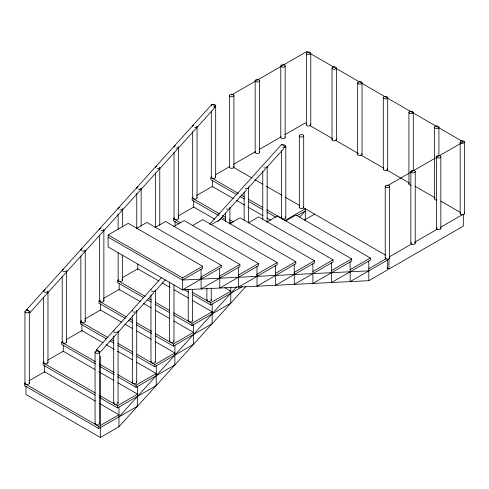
<?xml version="1.0" encoding="UTF-8"?>
<svg xmlns="http://www.w3.org/2000/svg" width="489" height="489" viewBox="0 0 489 489"><rect width="100%" height="100%" fill="white"/><g stroke="black" fill="none" stroke-linecap="round" stroke-linejoin="round"><path stroke-width="0.73" d="M26.675 309.653L211.981 104.273M29.933 312.581L215.233 107.207M96.315 349.861L161.657 277.44M209.647 224.255L281.621 144.481M99.573 352.789L116.419 334.121M117.439 332.991L135.306 313.186M136.327 312.055L153.687 292.819M154.707 291.688L165.429 279.806M218.008 221.535L228.216 210.215M229.237 209.084L246.59 189.848M247.611 188.717L265.478 168.913M266.499 167.782L283.858 148.546M118.955 416.897L236.7 286.743M299.671 217.14L305.301 210.918L296.854 215.796M25.996 386.212L25.996 394.537L100.361 437.472L118.955 426.738L245.918 286.401M231.725 94.866L306.78 51.528L463.327 141.914L387.41 185.741M387.41 260.111L387.41 269.952L368.822 280.686L182.47 289.879L108.112 246.951L108.112 234.964L128.246 223.332L202.611 266.267L202.611 268.418L182.47 280.044L108.112 237.11M215.343 174.842L229.641 166.59M233.571 164.316L255.289 151.779M259.237 149.5L280.955 136.963M284.904 134.683L305.301 122.904L306.627 123.668M136.492 228.418L146.883 222.416L221.248 265.35L221.248 267.495L182.47 289.879L182.47 277.899L108.112 234.964M196.712 195.441L212.305 186.437L233.363 198.595M155.123 227.495L165.52 221.499L239.885 264.427L239.885 266.578L201.107 288.962L201.107 276.976L221.248 265.35M178.075 216.034L193.668 207.036L214.726 219.194M173.76 226.578L184.151 220.576L258.516 263.51L258.516 265.655L219.744 288.045L219.744 276.059L239.885 264.427M192.391 225.655L202.788 219.659L277.153 262.587L277.153 264.738L238.375 287.122L238.375 275.136L258.516 263.51M211.028 224.738L221.425 218.736L295.79 261.67L295.79 263.815L257.012 286.206L257.012 274.219L277.153 262.587M122.171 277.831L137.764 268.828L158.821 280.986M229.665 223.821L240.056 217.819L314.421 260.753L314.421 262.899L275.649 285.283L275.649 273.296L295.79 261.67M125.312 318.4L98.992 303.198L98.992 301.053L100.288 300.301M103.54 298.424L119.127 289.427L140.19 301.585M248.296 222.898L258.693 216.896L333.058 259.83L333.058 261.976L294.28 284.366L294.28 272.379L314.421 260.753M106.675 338.993L80.355 323.797L80.355 321.652L81.657 320.9M84.903 319.024L100.496 310.02L121.553 322.184M266.933 221.982L277.33 215.979L351.689 258.913L351.689 261.059L312.917 283.443L312.874 263.791M95.282 363.773L61.718 344.397L61.718 342.251L63.02 341.499M66.266 339.623L81.859 330.619L102.916 342.777M182.47 277.899L202.611 266.267M285.57 221.059L295.961 215.056L370.326 257.99L370.326 260.136L331.554 282.526L331.505 262.874M95.074 395.008L43.087 364.996L43.087 362.844L44.383 362.098M47.635 360.222L63.228 351.218L94.811 369.458M304.201 220.142L314.598 214.139M28.998 380.821L44.591 371.817L95.263 401.072M192.195 292.153L210.625 302.789L230.765 291.163L224.842 287.746M192.195 294.299L210.625 304.934L242.348 286.621M173.564 312.752L191.988 323.388L212.128 311.762L212.128 323.749L173.351 346.133L155.588 335.876M173.564 314.898L191.988 325.533L230.765 303.149L230.808 287.226M155.588 333.73L173.351 343.987L193.491 332.361L193.491 344.342L154.72 366.732L136.951 356.475M312.917 271.456L333.058 259.83M136.951 354.323L154.72 364.586L174.86 352.954L174.86 364.941L136.083 387.331L117.66 376.689M331.554 270.539L351.689 258.913M117.66 374.543L136.083 385.179L156.223 373.553L156.223 385.54L117.446 407.924L99.022 397.288M350.185 269.616L370.326 257.99M99.022 395.143L117.446 405.778L137.586 394.152L137.586 406.139L98.815 428.523L24.45 385.589L24.45 383.443L98.815 426.377L118.955 414.751L99.212 403.352M368.822 268.699L386.365 258.571M389.617 256.694L411.995 243.773M414.629 242.257L437.661 228.956M440.289 227.434L462.667 214.518M388.963 259.219L350.185 281.603L350.142 261.951M386.976 267.911L388.963 269.06L463.327 226.126L463.327 214.139M182.47 280.044L368.822 270.845M309.928 125.575L332.41 138.558M335.057 140.08L358.199 153.442M360.839 154.97L383.321 167.947M386.628 169.86L409.11 182.837M415.057 186.272L434.892 197.721M440.846 201.162L460.681 212.611M233.571 167.36L252.098 178.051M254.738 179.579L262.672 184.164M266.474 186.358L281.609 195.093M285.154 197.14L299.702 205.539M303.009 207.446L385.668 255.172M238.436 193.424L210.796 177.464L210.796 179.61L237.122 194.811M241.071 194.946L244.359 196.841M248.308 199.121L262.789 207.483M266.737 209.763L285.16 220.398L305.301 208.772L305.301 220.001M239.757 196.327L244.359 198.992M248.308 201.272L262.789 209.628M266.737 211.908L275.949 217.226M236.652 200.496L244.549 205.056M247.837 206.951L262.978 215.692M266.927 217.972L270.875 220.252M219.805 214.023L192.165 198.063L192.165 200.209L218.485 215.411M222.434 215.539L225.729 217.44M229.677 219.72L233.626 222M221.78 217.305L225.729 219.585M229.677 221.865L231.652 223.008M180.765 222.843L173.528 218.662L173.528 220.808L178.791 223.846M186.932 289.115L188.247 289.873M184.298 289.739L188.247 292.019M162.116 282.887L170.013 287.446M173.962 289.726L188.436 298.082M192.385 300.362L212.128 311.762M145.264 296.413L117.623 280.454L117.623 282.599L143.289 297.422M148.552 298.314L151.187 299.83M155.135 302.11L169.616 310.472M147.238 299.702L151.187 301.976M155.135 304.256L169.616 312.618M143.479 303.486L151.376 308.039M155.325 310.319L169.799 318.681M173.748 320.961L193.491 332.361M98.992 301.053L126.627 317.013M129.921 318.907L132.55 320.429M136.498 322.709L151.639 331.45M128.601 320.295L132.55 322.575M136.498 324.855L151.639 333.596M124.842 324.079L132.739 328.639M136.688 330.919L151.168 339.28M155.117 341.56L174.86 352.954M80.355 321.652L107.996 337.606M111.284 339.507L113.919 341.029M117.867 343.309L133.002 352.043M109.97 340.894L113.919 343.174M117.867 345.454L133.002 354.195M106.211 344.678L114.108 349.238M117.397 351.139L132.531 359.873M136.48 362.153L156.223 373.553M61.718 342.251L95.282 361.628M99.23 363.908L114.365 372.642M99.23 366.053L114.365 374.788M98.76 371.738L113.9 380.473M117.849 382.753L137.586 394.152M43.087 362.844L95.074 392.863M464.55 142.024A2.188 1.265 0 0 1 461.261 143.118A2.188 1.265 0 0 1 461.261 140.93A2.188 1.265 0 0 1 464.55 142.024L464.55 213.583M460.167 142.024L460.167 213.583M440.858 156.816A2.188 1.265 0 0 1 437.569 157.916A2.188 1.265 0 0 1 437.569 155.722A2.188 1.265 0 0 1 440.858 156.816L440.858 228.375M438.926 127.232A2.188 1.265 0 0 1 435.638 128.326A2.188 1.265 0 0 1 435.638 126.131A2.188 1.265 0 0 1 438.926 127.232L438.926 155.392M436.475 156.816L436.475 228.375M434.544 127.232L434.544 198.785M415.228 171.615A2.188 1.265 0 0 1 411.946 172.709A2.188 1.265 0 0 1 411.946 170.52A2.188 1.265 0 0 1 415.228 171.615L415.228 243.174M413.297 112.433A2.188 1.265 0 0 1 410.008 113.527A2.188 1.265 0 0 1 410.008 111.339A2.188 1.265 0 0 1 413.297 112.433L413.297 170.288M410.846 171.615L410.846 243.174M408.914 112.433L408.914 183.992M389.605 186.407A2.188 1.265 0 0 1 386.316 187.507A2.188 1.265 0 0 1 386.316 185.313A2.188 1.265 0 0 1 389.605 186.407L389.605 257.966M388.963 258.571L388.963 269.06M387.673 97.641A2.188 1.265 0 0 1 384.385 98.735A2.188 1.265 0 0 1 384.385 96.541A2.188 1.265 0 0 1 387.673 97.641L387.673 169.194M385.222 186.407L385.222 257.966M383.29 97.641L383.29 169.194M368.779 261.034L368.822 280.686M362.043 82.843L362.043 154.402M357.661 82.843L357.661 154.402M336.42 68.05A2.188 1.265 0 0 1 333.131 69.145A2.188 1.265 0 0 1 333.131 66.95A2.188 1.265 0 0 1 336.42 68.05L336.42 139.603M332.037 68.05L332.037 139.603M310.79 53.252A2.188 1.265 0 0 1 307.508 54.346A2.188 1.265 0 0 1 307.508 52.158A2.188 1.265 0 0 1 310.79 53.252L310.79 124.811M306.414 53.252L306.414 124.811M303.693 135.82A2.188 1.265 0 0 1 300.405 136.914A2.188 1.265 0 0 1 300.405 134.726A2.188 1.265 0 0 1 303.693 135.82L303.693 207.379M299.311 135.82L299.311 207.379M294.237 264.714L294.237 274.549M285.796 146.156L285.796 217.709M285.166 65.942A2.188 1.265 0 0 1 281.878 67.042A2.188 1.265 0 0 1 281.878 64.848A2.188 1.265 0 0 1 285.166 65.942L285.166 137.501M281.413 150.722L281.413 217.709M280.784 65.942L280.784 137.501M275.6 265.631L275.6 275.472M267.159 166.749L267.159 222.324M262.776 171.321L262.776 219.28M259.543 80.74A2.188 1.265 0 0 1 256.254 81.834A2.188 1.265 0 0 1 256.254 79.646A2.188 1.265 0 0 1 259.543 80.74L259.543 152.299M256.969 266.548L256.969 276.389M255.16 80.74L255.16 152.299M248.522 187.348L248.522 222.367M244.139 191.914L244.139 220.081M238.332 267.471L238.332 277.312M233.913 95.532A2.188 1.265 0 0 1 230.625 96.633A2.188 1.265 0 0 1 230.625 94.438A2.188 1.265 0 0 1 233.913 95.532L233.913 167.091M229.891 207.947L229.891 223.931M229.53 95.532L229.53 167.091M225.508 213.277L225.508 221.651M219.695 268.388L219.695 278.229M215.686 105.673L215.686 177.232M212.348 180.233L212.348 187.042M212.171 304.042L212.171 313.883M211.303 111.003L211.303 177.232M211.254 287.923L211.254 300.099M210.625 302.789L210.625 304.934M206.871 287.923L206.871 300.099M201.065 269.311L201.065 279.152M197.049 126.272L197.049 197.831M193.711 200.832L193.711 207.642M193.54 324.641L193.54 334.482M192.666 131.602L192.666 197.831M192.617 289.488L192.617 320.698M191.988 323.388L191.988 325.533M188.241 289.488L188.241 320.698M178.412 146.871L178.412 218.43M175.08 221.425L175.08 225.967M174.903 345.24L174.903 355.075M174.035 152.201L174.035 218.43M173.986 284.965L173.986 341.298M173.351 343.987L173.351 346.133M169.604 281.921L169.604 341.298M159.781 225.325L159.781 167.47A2.188 1.265 0 0 1 157.14 168.705M156.266 365.833L156.266 375.674M155.398 172.8L155.398 227.605M155.349 290.338L155.349 361.897M154.72 364.586L154.72 366.732M150.967 294.904L150.967 361.897M141.144 226.132L141.144 188.069A2.188 1.265 0 0 1 138.503 189.304M137.806 264.139L137.806 269.433M137.635 386.432L137.635 396.273M136.761 193.393L136.761 228.412M136.712 310.937L136.712 382.49M136.083 385.179L136.083 387.331M132.336 315.503L132.336 382.49M122.507 226.933L122.507 208.662A2.188 1.265 0 0 1 119.872 209.903M122.507 255.099L122.507 280.221M119.175 283.223L119.175 290.032M118.998 407.031L118.955 426.738M118.13 213.993L118.13 229.219M118.13 252.819L118.13 280.221M118.081 331.536L118.081 403.089M117.446 405.778L117.446 407.924M113.699 336.102L113.699 403.089M103.876 230.026L103.876 300.821M100.538 303.816L100.538 310.631M100.361 356.071L100.361 437.472M99.493 235.35L99.493 300.821M99.444 352.129A2.188 1.265 0 0 1 96.156 353.229A2.188 1.265 0 0 1 96.156 351.035A2.188 1.265 0 0 1 99.444 352.129L99.444 423.688M98.815 426.377L98.815 428.523M95.062 352.129L95.062 423.688M85.239 250.619L85.239 321.42M81.901 323.657L81.901 331.23M80.856 255.949L80.856 321.42M66.602 271.218L66.602 342.013M63.27 345.014L63.27 351.823M62.225 276.548L62.225 342.013M47.971 291.817L47.971 362.612M44.633 365.613L44.633 372.422M43.588 297.147L43.588 362.612M29.334 311.652L29.334 383.211M24.951 311.652L24.951 383.211M389.33 257.355A2.188 1.265 0 0 1 388.755 258.962A2.188 1.265 0 0 1 385.907 258.889A2.188 1.265 0 0 1 385.607 257.251M414.953 242.556A2.188 1.265 0 0 1 413.04 244.439A2.188 1.265 0 0 1 411.121 242.556M440.344 227.568A2.188 1.265 0 0 1 440.167 229.298A2.188 1.265 0 0 1 437.16 229.298A2.188 1.265 0 0 1 436.983 227.568M464.275 212.966A2.188 1.265 0 0 1 462.466 214.842A2.188 1.265 0 0 1 460.351 213.076M436.958 200.044A2.188 1.265 0 0 1 434.849 199.433A2.188 1.265 0 0 1 434.929 198.069M411.108 185.258A2.188 1.265 0 0 1 409.189 183.375M387.398 168.583A2.188 1.265 0 0 1 386.823 170.196A2.188 1.265 0 0 1 383.975 170.117A2.188 1.265 0 0 1 383.676 168.479M361.658 153.68A2.188 1.265 0 0 1 361.255 155.374A2.188 1.265 0 0 1 358.303 155.294A2.188 1.265 0 0 1 358.174 153.589M336.145 138.992A2.188 1.265 0 0 1 334.225 140.869A2.188 1.265 0 0 1 332.312 138.992M310.283 123.998A2.188 1.265 0 0 1 310.154 125.704A2.188 1.265 0 0 1 307.202 125.783A2.188 1.265 0 0 1 306.799 124.09M284.891 136.889A2.188 1.265 0 0 1 282.978 138.766A2.188 1.265 0 0 1 281.059 136.889M259.268 151.682A2.188 1.265 0 0 1 258.693 153.295A2.188 1.265 0 0 1 255.845 153.216A2.188 1.265 0 0 1 255.545 151.578M233.528 166.376A2.188 1.265 0 0 1 233.229 168.014A2.188 1.265 0 0 1 230.38 168.088A2.188 1.265 0 0 1 229.806 166.48M303.418 206.761A2.188 1.265 0 0 1 301.609 208.638A2.188 1.265 0 0 1 299.488 206.878M97.091 351.359A2.188 0.623 42.1 0 1 96.608 349.794A2.188 0.623 42.1 0 1 99.114 351.652A2.188 0.623 42.1 0 1 99.004 352.777M281.658 144.97A2.188 0.623 42.1 0 1 283.125 145.044A2.188 0.623 42.1 0 1 284.904 147.378M27.078 310.717A2.188 0.623 42.1 0 1 27.274 309.678A2.188 0.623 42.1 0 1 29.725 311.793A2.188 0.623 42.1 0 1 29.059 312.428M212.018 104.762A2.188 0.623 42.1 0 1 213.901 105.172A2.188 0.623 42.1 0 1 214.916 107.268M99.059 422.973A2.188 1.265 0 0 1 98.76 424.611A2.188 1.265 0 0 1 95.911 424.684A2.188 1.265 0 0 1 95.337 423.077M117.977 331.151A2.188 1.265 0 0 1 116.853 332.667A2.188 1.265 0 0 1 114.084 332.251M113.748 331.273A2.188 1.265 0 0 1 114.206 330.723M117.574 402.282A2.188 1.265 0 0 1 117.391 404.012A2.188 1.265 0 0 1 114.389 404.012A2.188 1.265 0 0 1 114.206 402.282M136.614 310.552A2.188 1.265 0 0 1 135.575 312.043A2.188 1.265 0 0 1 132.843 311.744M132.342 310.802A2.188 1.265 0 0 1 132.721 310.222M136.205 381.683A2.188 1.265 0 0 1 136.076 383.388A2.188 1.265 0 0 1 133.124 383.468A2.188 1.265 0 0 1 132.721 381.775M155.245 289.953A2.188 1.265 0 0 1 154.298 291.42A2.188 1.265 0 0 1 151.608 291.23M151.242 289.726A2.188 1.265 0 0 1 151.352 289.622M155.074 361.279A2.188 1.265 0 0 1 154.506 362.893A2.188 1.265 0 0 1 151.657 362.814A2.188 1.265 0 0 1 151.352 361.175M173.711 340.68A2.188 1.265 0 0 1 171.792 342.563A2.188 1.265 0 0 1 169.879 340.68M192.44 320.197A2.188 1.265 0 0 1 190.319 321.964A2.188 1.265 0 0 1 188.516 320.087M210.979 299.488A2.188 1.265 0 0 1 209.17 301.365A2.188 1.265 0 0 1 207.055 299.598M229.787 207.562A2.188 1.265 0 0 1 229.005 208.962A2.188 1.265 0 0 1 226.456 208.986M248.345 186.847A2.188 1.265 0 0 1 247.807 188.283A2.188 1.265 0 0 1 245.27 188.454M266.976 166.248A2.188 1.265 0 0 1 266.438 167.69A2.188 1.265 0 0 1 263.907 167.855M282.734 144.995A2.188 1.265 0 0 1 285.79 146.217A2.188 1.265 0 0 1 282.538 147.262M285.283 216.902A2.188 1.265 0 0 1 285.105 218.632A2.188 1.265 0 0 1 282.098 218.632A2.188 1.265 0 0 1 281.921 216.902M211.315 105.807A2.188 1.265 0 0 1 213.418 104.414A2.188 1.265 0 0 1 215.68 105.722A2.188 1.265 0 0 1 213.265 106.932M215.411 176.621A2.188 1.265 0 0 1 213.601 178.497A2.188 1.265 0 0 1 211.48 176.731M197.036 126.406A2.188 1.265 0 0 1 194.634 127.531M192.678 126.406A2.188 1.265 0 0 1 193.613 125.233M196.871 197.33A2.188 1.265 0 0 1 194.75 199.096A2.188 1.265 0 0 1 192.941 197.214M178.399 147A2.188 1.265 0 0 1 175.997 148.13M174.041 147A2.188 1.265 0 0 1 175.355 145.71M178.137 217.813A2.188 1.265 0 0 1 176.223 219.695A2.188 1.265 0 0 1 174.31 217.813M155.441 167.727A2.188 1.265 0 0 1 156.718 166.309M136.865 188.448A2.188 1.265 0 0 1 138.081 186.908M118.228 209.047A2.188 1.265 0 0 1 119.652 207.458M121.999 279.408A2.188 1.265 0 0 1 121.822 281.144A2.188 1.265 0 0 1 118.815 281.144A2.188 1.265 0 0 1 118.638 279.408M103.864 229.396A2.188 1.265 0 0 1 101.021 230.466M99.597 229.647A2.188 1.265 0 0 1 101.021 228.057M103.368 300.008A2.188 1.265 0 0 1 103.185 301.737A2.188 1.265 0 0 1 100.184 301.737A2.188 1.265 0 0 1 100 300.008M85.227 249.989A2.188 1.265 0 0 1 82.176 251.022M81.241 250.576A2.188 1.265 0 0 1 81.987 248.754M84.854 320.698A2.188 1.265 0 0 1 84.554 322.337A2.188 1.265 0 0 1 81.706 322.416A2.188 1.265 0 0 1 81.131 320.802M66.596 270.588A2.188 1.265 0 0 1 63.35 271.566M62.61 271.175A2.188 1.265 0 0 1 63.35 269.353M66.217 341.298A2.188 1.265 0 0 1 65.917 342.936A2.188 1.265 0 0 1 63.069 343.015A2.188 1.265 0 0 1 62.5 341.401M47.959 291.187A2.188 1.265 0 0 1 45.856 292.318A2.188 1.265 0 0 1 43.619 291.273A2.188 1.265 0 0 1 45.116 289.849M47.696 362.001A2.188 1.265 0 0 1 45.777 363.877A2.188 1.265 0 0 1 43.863 362.001M29.059 382.594A2.188 1.265 0 0 1 27.146 384.476A2.188 1.265 0 0 1 25.226 382.594M358.571 83.87A2.188 1.265 0 0 0 362.031 82.971A2.188 1.265 0 0 0 358.963 81.687A2.188 1.265 0 0 0 358.571 83.87M25.856 312.679A2.188 1.265 0 0 0 29.322 311.786A2.188 1.265 0 0 0 26.253 310.497A2.188 1.265 0 0 0 25.856 312.679"/></g></svg>
